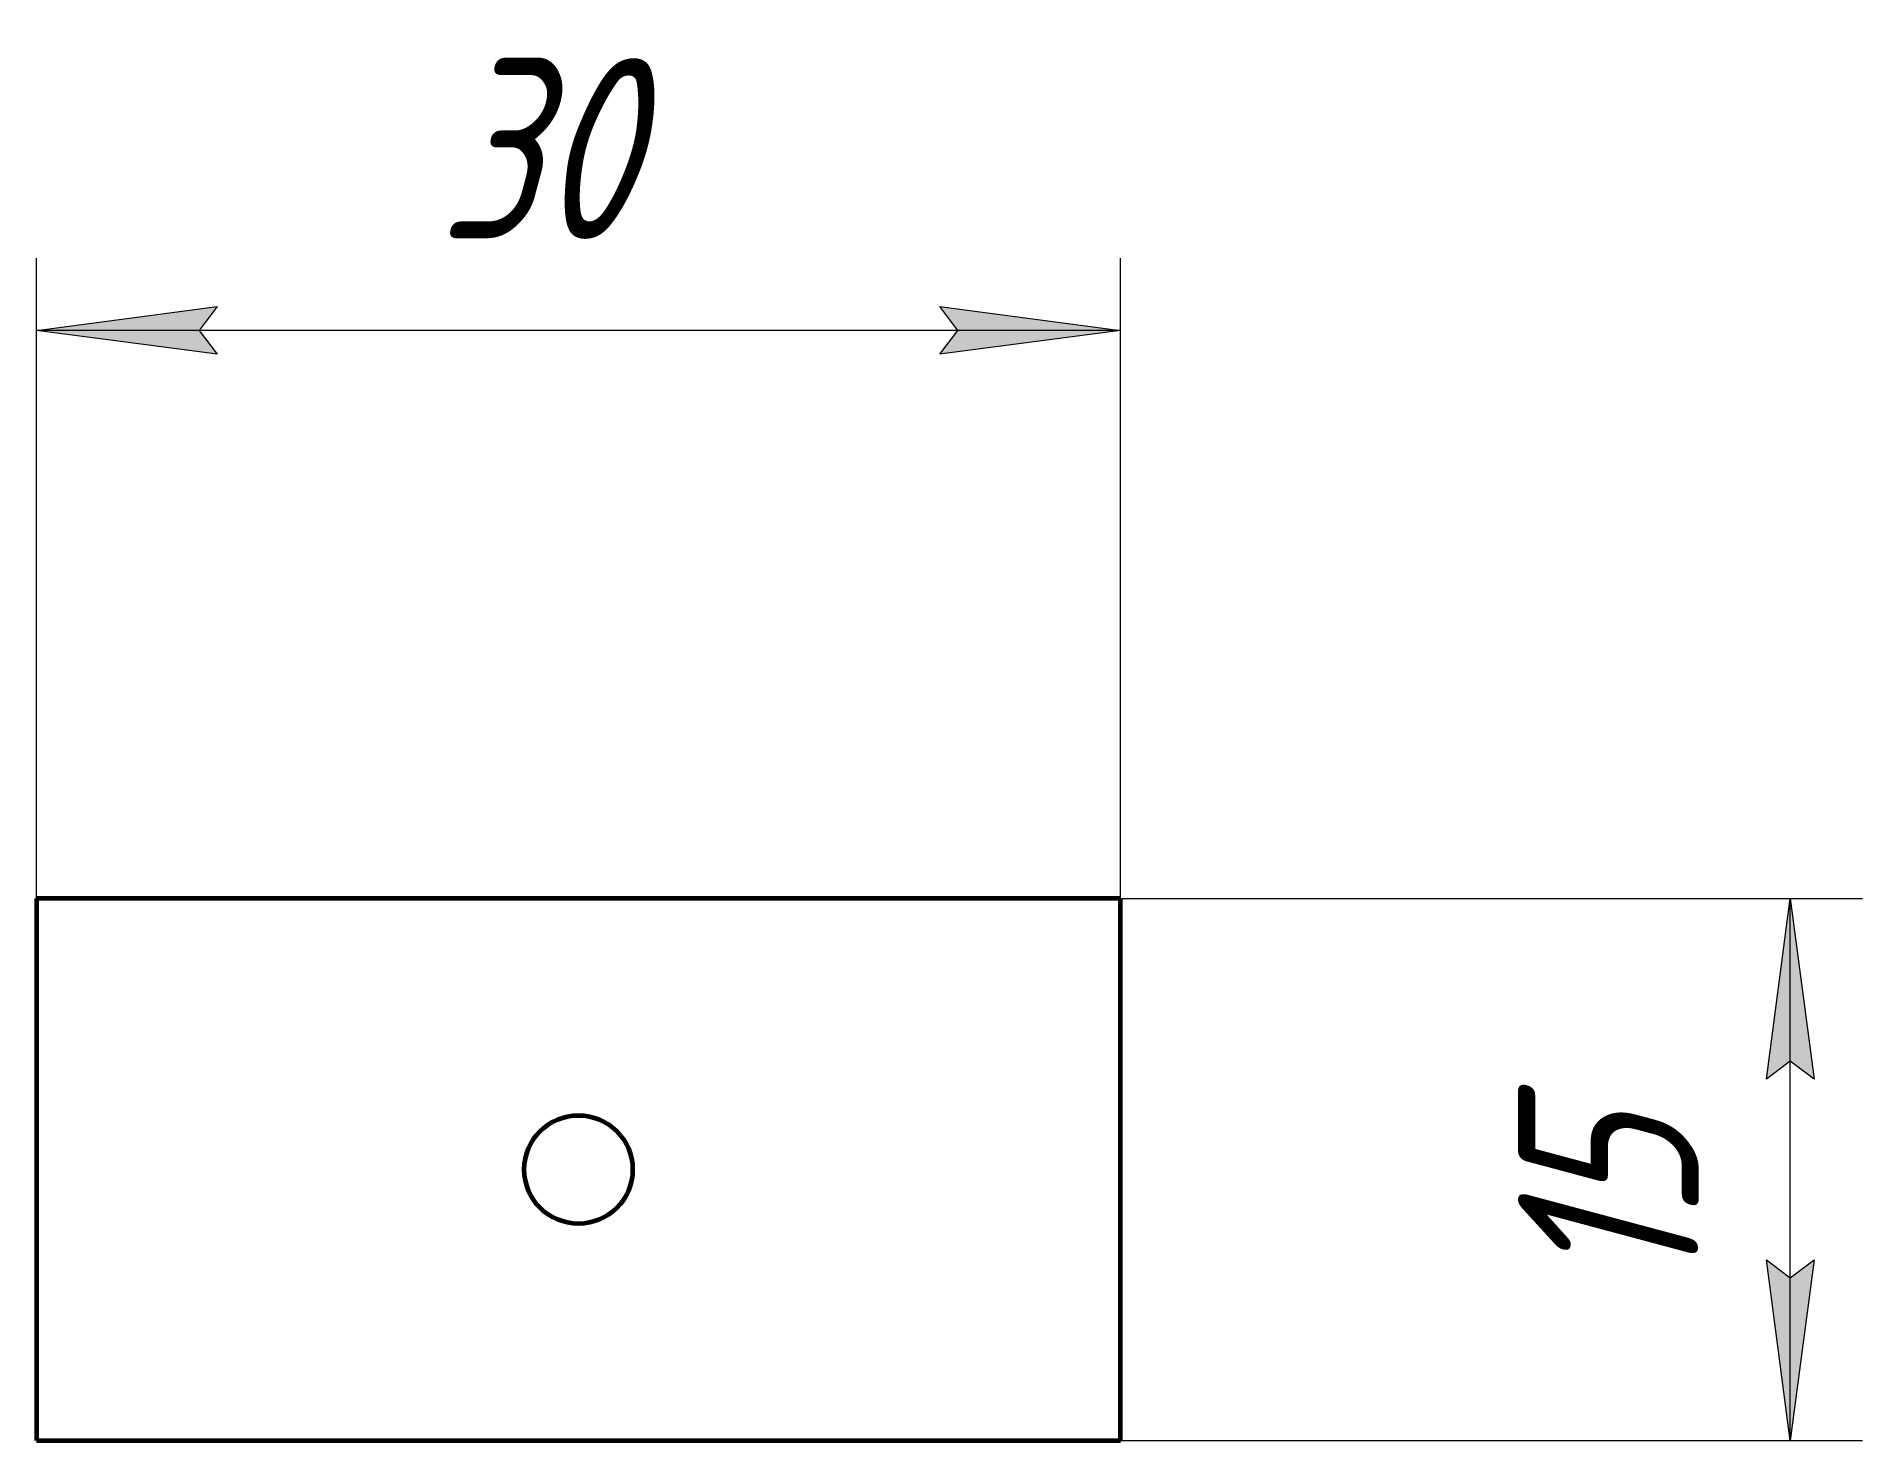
# Model space of a CAD drawing. Header units: millimetres. Extents: x -15 to 35.5, y -7.5 to 31.4.
import ezdxf

# ---------------------------------------------------------------- set-up
doc = ezdxf.new("R2010")
doc.units = ezdxf.units.MM
doc.linetypes.add('K5LT_BASIC', pattern=[0])
doc.linetypes.add('K5LT_THIN', pattern=[0])
doc.styles.add('KDIMTEXTSTYLE', font='GOST_AU.SHX', dxfattribs={"width": 0.96, "oblique": 15, "height": 5})
doc.styles.add('KTEXTSTYLE', font='GOST_AU.SHX', dxfattribs={"width": 0.96, "height": 5})
doc.dimstyles.new('KDIMSTYLE (1.00)', dxfattribs={"dimtxt": 5, "dimasz": 1, "dimexe": 2, "dimexo": 0, "dimgap": 1, "dimtad": 1, "dimtxsty": 'KDIMTEXTSTYLE', "dimsah": 1, "dimcen": 0, "dimdle": 1, "dimadec": 0, "dimazin": 0, "dimtfac": 0.667, "dimtmove": 0, "dimatfit": 3, "dimfxl": 1, "dimtvp": 1, "dimtolj": 1, "dimtzin": 0, "dimarcsym": 0})

# ---------------------------------------------------------------- blocks, each defined once
blk = doc.blocks.new('D0')
for points in [[(-10.5, 23.226), (-10, 23.885), (-15, 23.226), (-10, 22.568)], [(10, 22.568), (15, 23.226), (10, 23.885), (10.5, 23.226)]]:
    blk.add_hatch(color=7).paths.add_polyline_path(points)
at = {"color": 7, "linetype": 'K5LT_THIN', "lineweight": 18, "true_color": 0xffffff}
for p, q in [((-15, 7.5), (-15, 25.226)), ((15, 7.5), (15, 25.226)), ((-15, 23.226), (-10, 23.885)), ((-10, 23.885), (-10.5, 23.226)), ((10.5, 23.226), (10, 23.885)), ((10, 23.885), (15, 23.226)), ((-10, 22.568), (-15, 23.226)), ((15, 23.226), (-15, 23.226)), ((-10.5, 23.226), (-10, 22.568)), ((15, 23.226), (10, 22.568)), ((10, 22.568), (10.5, 23.226))]:
    blk.add_line(p, q, dxfattribs=at)
blk.add_wipeout([(-3.887, 24.226), (-3.887, 31.362), (3.576, 31.362), (3.576, 24.226)])
at = {"color": 7, "insert": (-3.887, 30.761), "char_height": 5, "attachment_point": 1, "style": 'KTEXTSTYLE'}
blk.add_mtext('\\H3.5;\\W0.965;\\Q15;\\Q15;\\H5.00;30', dxfattribs=at)
blk = doc.blocks.new('KDIMARROW_01')
blk.add_hatch(color=0).paths.add_polyline_path([(0, 0), (-5, 0.658), (-4.5, 0), (-5, -0.658)])
at = {"color": 0, "linetype": 'K5LT_THIN', "lineweight": 18}
for p, q in [((-4.5, 0), (-5, 0.658)), ((-5, 0.658), (0, 0)), ((0, 0), (-5, -0.658)), ((-5, -0.658), (-4.5, 0)), ((0, 0), (-1, 0))]:
    blk.add_line(p, q, dxfattribs=at)
blk = doc.blocks.new('D1')
for points in [[(34.197, 2.5), (33.538, 7.5), (32.88, 2.5), (33.538, 3)], [(33.538, -7.5), (34.197, -2.5), (33.538, -3), (32.88, -2.5)]]:
    blk.add_hatch(color=7).paths.add_polyline_path(points)
at = {"color": 7, "linetype": 'K5LT_THIN', "lineweight": 18, "true_color": 0xffffff}
for p, q in [((15, 7.5), (35.538, 7.5)), ((32.88, 2.5), (33.538, 7.5)), ((33.538, 7.5), (34.197, 2.5)), ((33.538, -7.5), (33.538, 7.5)), ((33.538, 3), (32.88, 2.5)), ((34.197, 2.5), (33.538, 3)), ((33.538, -7.5), (32.88, -2.5)), ((32.88, -2.5), (33.538, -3)), ((33.538, -3), (34.197, -2.5)), ((34.197, -2.5), (33.538, -7.5)), ((15, -7.5), (35.538, -7.5))]:
    blk.add_line(p, q, dxfattribs=at)
blk.add_wipeout([(32.538, -3.357), (25.403, -3.357), (25.403, 3.089), (32.538, 3.089)])
at = {"color": 7, "insert": (26.004, -3.357), "char_height": 5, "attachment_point": 1, "rotation": 90, "style": 'KTEXTSTYLE'}
blk.add_mtext('\\H3.5;\\W0.965;\\Q15;\\Q15;\\H5.00;15', dxfattribs=at)

msp = doc.modelspace()

# ---------------------------------------------------------------- linework, layer by layer
at = {"color": 143, "linetype": 'K5LT_BASIC', "lineweight": 60, "true_color": 0x33acca}
for p, q in [((15, 7.5), (-15, 7.5)), ((-15, 7.5), (-15, -7.5)), ((15, -7.5), (15, 7.5)), ((-15, -7.5), (15, -7.5))]:
    msp.add_line(p, q, dxfattribs=at)
msp.add_circle((0, 0), 1.5, dxfattribs=at)

# ---------------------------------------------------------------- next in the draw order: dimensions: what is measured, and where the dimension line sits
at = {"color": 7, "true_color": 0xffffff}
dim = msp.add_linear_dim(base=(15, 23.226), p1=(-15, 7.5), p2=(15, 7.5), dimstyle='KDIMSTYLE (1.00)', override={"dimexo": 0, "dimpost": '\\H5.0;\\W0.965;\\Q15;<>', "dimblk1": 'KDIMARROW_01', "dimblk2": 'KDIMARROW_01', "dimse1": 0, "dimse2": 0, "dimclrt": 7, "dimtol": 1, "dimtp": 0, "dimtm": 0, "dimtdec": 5, "dimtolj": 1}, dxfattribs=at)
dim.commit()
dim.dimension.update_dxf_attribs({"geometry": 'D0', "text_midpoint": (0, 23.226), "dimtype": 160})

# ---------------------------------------------------------------- next in the draw order: dimensions: what is measured, and where the dimension line sits
dim = msp.add_linear_dim(base=(33.538, -7.5), p1=(15, 7.5), p2=(15, -7.5), angle=90, dimstyle='KDIMSTYLE (1.00)', override={"dimexo": 0, "dimpost": '\\H5.0;\\W0.965;\\Q15;<>', "dimblk1": 'KDIMARROW_01', "dimblk2": 'KDIMARROW_01', "dimse1": 0, "dimse2": 0, "dimclrt": 7, "dimtol": 1, "dimtp": 0, "dimtm": 0, "dimtdec": 5, "dimtolj": 1}, dxfattribs=at)
dim.commit()
dim.dimension.update_dxf_attribs({"geometry": 'D1', "text_midpoint": (33.538, 0), "dimtype": 160})

doc.saveas('drawing.dxf')
